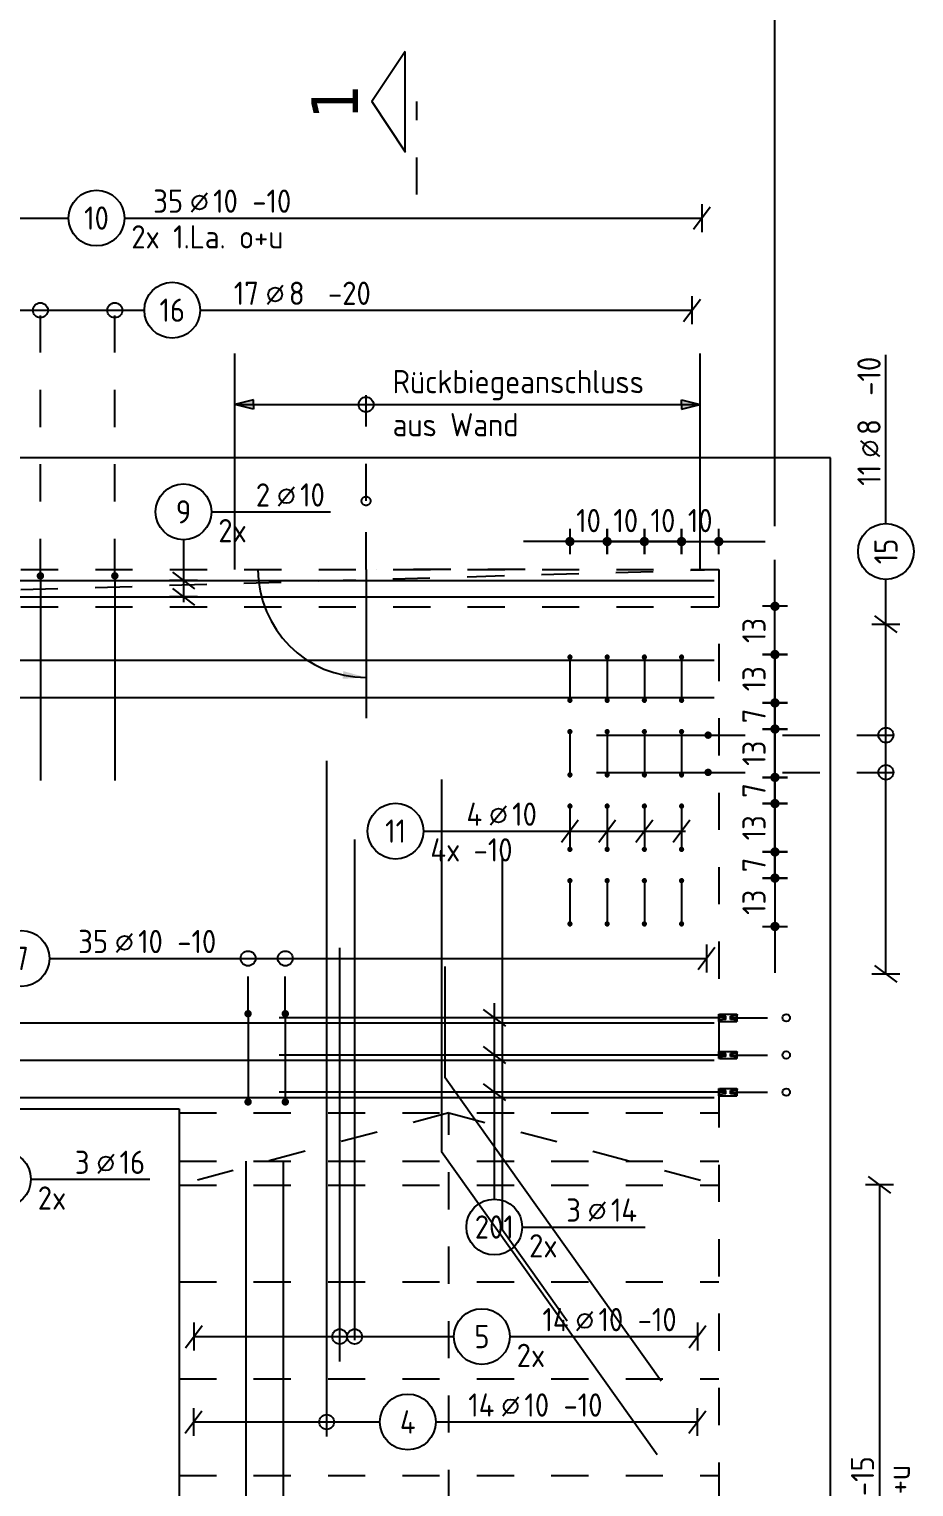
# Model space of a CAD drawing. Extents: x 0 to 29.1, y 0 to 18.4.
# Drawn here: x 4.567 to 6.944, y 8.947 to 12.865 of the extents above; entities that cross this region are included whole.
import ezdxf
from ezdxf.enums import TextEntityAlignment as Align

# ---------------------------------------------------------------- set-up
doc = ezdxf.new("R2010")
doc.units = 0
doc.header["$LTSCALE"] = 0.25
for name, pattern in [('AUSGEZOGEN', [1000.01, 1000, 0.01]), ('DOT', [0.175, 0.05, -0.125]), ('HIDDEN', [0.375, 0.25, -0.125]), ('STRICHPUNKT2', [0.55, 0.25, -0.125, 0.05, -0.125]), ('VERDECKT', [0.375, 0.25, -0.125])]:
    doc.linetypes.add(name, pattern=pattern)
for name, color, linetype in [('ACHSEN', 7, 'Continuous'), ('BETON', 7, 'Continuous'), ('EG', 7, 'Continuous'), ('LENTON', 7, 'Continuous'), ('MASSE', 7, 'Continuous'), ('RND', 7, 'Continuous'), ('SCHNITTE', 7, 'Continuous'), ('TEXT', 7, 'Continuous'), ('VERDECKT', 7, 'Continuous')]:
    doc.layers.add(name, color=color, linetype=linetype)
doc.layers.add('NOPLOT', color=7, linetype='Continuous', plot=False)
doc.styles.add('helv', font='tahoma.ttf')
doc.styles.add('txt', font='isocp.shx')
doc.dimstyles.new('DOT_I', dxfattribs={"dimscale": 0.25, "dimtxt": 0.25, "dimasz": 0.25, "dimexe": 0.1, "dimexo": 0.3, "dimgap": 0.1, "dimtad": 1, "dimdec": 3, "dimzin": 3, "dimtxsty": 'txt', "dimblk": 'DOT', "dimblk1": 'DOT', "dimblk2": 'DOT', "dimsah": 1, "dimcen": 0.1, "dimse1": 1, "dimse2": 1, "dimazin": 0, "dimtfac": 1, "dimtdec": 4, "dimtix": 1, "dimtmove": 2, "dimatfit": 3, "dimfxl": 0, "dimtvp": 1, "dimtolj": 1, "dimtzin": 0, "dimarcsym": 0})

# ---------------------------------------------------------------- blocks, each defined once
blk = doc.blocks.new('LEI_GRE')
at = {"layer": 'RND', "color": 7, "linetype": 'Continuous'}
for p, q in [((-0.09, -0.12), (0.09, 0.12)), ((0, 0.15), (0, -0.15))]:
    blk.add_line(p, q, dxfattribs=at)
blk = doc.blocks.new('RND_LEI')
at = {"layer": 'RND', "color": 7, "linetype": 'Continuous'}
blk.add_line((1.022, 0.066), (1.19, 0.27), dxfattribs=at)
for centre, radius in [((0, 0), 0.3), ((1.106, 0.168), 0.075)]:
    blk.add_circle(centre, radius, dxfattribs=at)
at = {"layer": 'RND', "color": 7, "linetype": 'Continuous', "style": 'txt'}
blk.add_attdef('ANZ', text='', height=0.25, dxfattribs=at).set_placement((0.931, 0.057), align=Align.RIGHT)
for tag, p in [('DUM', (1.253, 0.057)), ('ABSTD', (1.674, 0.057)), ('POSTXT', (0.374, -0.327))]:
    blk.add_attdef(tag, p, '', height=0.25, dxfattribs=at)
blk.add_attdef('POSL', text='', height=0.25, dxfattribs=at).set_placement((0, 0), align=Align.MIDDLE)
blk = doc.blocks.new('PFEIL')
at = {"color": 7, "linetype": 'Continuous'}
blk.add_solid([(-1, -0.167), (-1, 0.167), (0, 0)], dxfattribs=at)
blk = doc.blocks.new('Pfeillinie')
at = {"layer": 'TEXT', "linetype": 'Continuous'}
blk.add_hatch(color=7, dxfattribs=at).paths.add_polyline_path([(0, 0), (-0.8, 0.2), (-0.8, 0), (-0.8, -0.2)])
at = {"layer": 'TEXT', "color": 7, "linetype": 'Continuous'}
for p, q in [((-0.8, 0), (-0.8, 0.2)), ((-0.8, 0.2), (0, 0)), ((-0.8, 0), (-0.8, -0.2)), ((-0.8, -0.2), (0, 0))]:
    blk.add_line(p, q, dxfattribs=at)
blk = doc.blocks.new('DOT')
at = {"layer": 'MASSE', "color": 7, "linetype": 'Continuous'}
for p, q in [((0, 0), (-1, 0)), ((0, 0.54), (0, -0.54))]:
    blk.add_line(p, q, dxfattribs=at)
at = {"layer": 'MASSE', "color": 7, "linetype": 'Continuous', "const_width": 0.2}
blk.add_lwpolyline([(-0.1, 0, 1), (0.1, 0, 1)], format="xyb", close=True, dxfattribs=at)
blk = doc.blocks.new('*D29')
at = {"layer": 'Defpoints', "color": 0, "linetype": 'AUSGEZOGEN', "transparency": 16777216}
for p in [(6.571, 11.3139), (6.571, 11.3139), (6.571, 11.1843)]:
    blk.add_point(p, dxfattribs=at)
at = {"layer": 'MASSE', "color": 0, "linetype": 'AUSGEZOGEN', "lineweight": -2, "transparency": 16777216}
for p, q in [((6.571, 11.3764), (6.571, 11.4389)), ((6.571, 11.1843), (6.571, 11.3139)), ((6.571, 11.1218), (6.571, 11.0593))]:
    blk.add_line(p, q, dxfattribs=at)
at = {"layer": 'MASSE', "color": 0, "linetype": 'AUSGEZOGEN', "lineweight": -2, "transparency": 16777216, "xscale": 0.0625, "yscale": 0.0625, "zscale": 0.0625}
for p, rotation in [((6.571, 11.3139), 270), ((6.571, 11.1843), 90)]:
    blk.add_blockref('DOT', p, dxfattribs=dict(at, rotation=rotation))
at = {"layer": 'MASSE', "color": 0, "linetype": 'AUSGEZOGEN', "transparency": 16777216, "insert": (6.5147, 11.2491), "char_height": 0.0625, "attachment_point": 5, "rotation": 90, "style": 'txt'}
blk.add_mtext('\\A1;13', dxfattribs=at)
blk = doc.blocks.new('*D30')
at = {"layer": 'Defpoints', "color": 0, "linetype": 'AUSGEZOGEN', "transparency": 16777216}
for p in [(6.571, 11.1843), (6.571, 11.0543), (6.571, 11.0543)]:
    blk.add_point(p, dxfattribs=at)
at = {"layer": 'MASSE', "color": 0, "linetype": 'AUSGEZOGEN', "lineweight": -2, "transparency": 16777216}
for p, q in [((6.571, 11.2468), (6.571, 11.3093)), ((6.571, 11.1843), (6.571, 11.0543)), ((6.571, 10.9918), (6.571, 10.9293))]:
    blk.add_line(p, q, dxfattribs=at)
at = {"layer": 'MASSE', "color": 0, "linetype": 'AUSGEZOGEN', "lineweight": -2, "transparency": 16777216, "xscale": 0.0625, "yscale": 0.0625, "zscale": 0.0625}
for p, rotation in [((6.571, 11.1843), 270), ((6.571, 11.0543), 90)]:
    blk.add_blockref('DOT', p, dxfattribs=dict(at, rotation=rotation))
at = {"layer": 'MASSE', "color": 0, "linetype": 'AUSGEZOGEN', "transparency": 16777216, "insert": (6.5147, 11.1193), "char_height": 0.0625, "attachment_point": 5, "rotation": 90, "style": 'txt'}
blk.add_mtext('\\A1;13', dxfattribs=at)
blk = doc.blocks.new('*D31')
at = {"layer": 'Defpoints', "color": 0, "linetype": 'AUSGEZOGEN', "transparency": 16777216}
for p in [(6.571, 11.0543), (6.571, 10.984), (6.571, 10.984)]:
    blk.add_point(p, dxfattribs=at)
at = {"layer": 'MASSE', "color": 0, "linetype": 'AUSGEZOGEN', "lineweight": -2, "transparency": 16777216}
for p, q in [((6.571, 11.1168), (6.571, 11.1793)), ((6.571, 11.0543), (6.571, 10.984)), ((6.571, 10.9215), (6.571, 10.859))]:
    blk.add_line(p, q, dxfattribs=at)
at = {"layer": 'MASSE', "color": 0, "linetype": 'AUSGEZOGEN', "lineweight": -2, "transparency": 16777216, "xscale": 0.0625, "yscale": 0.0625, "zscale": 0.0625}
for p, rotation in [((6.571, 11.0543), 270), ((6.571, 10.984), 90)]:
    blk.add_blockref('DOT', p, dxfattribs=dict(at, rotation=rotation))
at = {"layer": 'MASSE', "color": 0, "linetype": 'AUSGEZOGEN', "transparency": 16777216, "insert": (6.5147, 11.0192), "char_height": 0.0625, "attachment_point": 5, "rotation": 90, "style": 'txt'}
blk.add_mtext('\\A1;7', dxfattribs=at)
blk = doc.blocks.new('*D32')
at = {"layer": 'Defpoints', "color": 0, "linetype": 'AUSGEZOGEN', "transparency": 16777216}
for p in [(6.571, 10.984), (6.571, 10.854), (6.571, 10.854)]:
    blk.add_point(p, dxfattribs=at)
at = {"layer": 'MASSE', "color": 0, "linetype": 'AUSGEZOGEN', "lineweight": -2, "transparency": 16777216}
for p, q in [((6.571, 11.0465), (6.571, 11.109)), ((6.571, 10.984), (6.571, 10.854)), ((6.571, 10.7915), (6.571, 10.729))]:
    blk.add_line(p, q, dxfattribs=at)
at = {"layer": 'MASSE', "color": 0, "linetype": 'AUSGEZOGEN', "lineweight": -2, "transparency": 16777216, "xscale": 0.0625, "yscale": 0.0625, "zscale": 0.0625}
for p, rotation in [((6.571, 10.984), 270), ((6.571, 10.854), 90)]:
    blk.add_blockref('DOT', p, dxfattribs=dict(at, rotation=rotation))
at = {"layer": 'MASSE', "color": 0, "linetype": 'AUSGEZOGEN', "transparency": 16777216, "insert": (6.5147, 10.919), "char_height": 0.0625, "attachment_point": 5, "rotation": 90, "style": 'txt'}
blk.add_mtext('\\A1;13', dxfattribs=at)
blk = doc.blocks.new('*D33')
at = {"layer": 'Defpoints', "color": 0, "linetype": 'AUSGEZOGEN', "transparency": 16777216}
for p in [(6.571, 10.854), (6.571, 10.7837), (6.571, 10.7837)]:
    blk.add_point(p, dxfattribs=at)
at = {"layer": 'MASSE', "color": 0, "linetype": 'AUSGEZOGEN', "lineweight": -2, "transparency": 16777216}
for p, q in [((6.571, 10.9165), (6.571, 10.979)), ((6.571, 10.854), (6.571, 10.7837)), ((6.571, 10.7212), (6.571, 10.6587))]:
    blk.add_line(p, q, dxfattribs=at)
at = {"layer": 'MASSE', "color": 0, "linetype": 'AUSGEZOGEN', "lineweight": -2, "transparency": 16777216, "xscale": 0.0625, "yscale": 0.0625, "zscale": 0.0625}
for p, rotation in [((6.571, 10.854), 270), ((6.571, 10.7837), 90)]:
    blk.add_blockref('DOT', p, dxfattribs=dict(at, rotation=rotation))
at = {"layer": 'MASSE', "color": 0, "linetype": 'AUSGEZOGEN', "transparency": 16777216, "insert": (6.5147, 10.8189), "char_height": 0.0625, "attachment_point": 5, "rotation": 90, "style": 'txt'}
blk.add_mtext('\\A1;7', dxfattribs=at)
blk = doc.blocks.new('*D34')
at = {"layer": 'Defpoints', "color": 0, "linetype": 'AUSGEZOGEN', "transparency": 16777216}
for p in [(6.571, 10.7837), (6.571, 10.6537), (6.571, 10.6537)]:
    blk.add_point(p, dxfattribs=at)
at = {"layer": 'MASSE', "color": 0, "linetype": 'AUSGEZOGEN', "lineweight": -2, "transparency": 16777216}
for p, q in [((6.571, 10.8462), (6.571, 10.9087)), ((6.571, 10.7837), (6.571, 10.6537)), ((6.571, 10.5912), (6.571, 10.5287))]:
    blk.add_line(p, q, dxfattribs=at)
at = {"layer": 'MASSE', "color": 0, "linetype": 'AUSGEZOGEN', "lineweight": -2, "transparency": 16777216, "xscale": 0.0625, "yscale": 0.0625, "zscale": 0.0625}
for p, rotation in [((6.571, 10.7837), 270), ((6.571, 10.6537), 90)]:
    blk.add_blockref('DOT', p, dxfattribs=dict(at, rotation=rotation))
at = {"layer": 'MASSE', "color": 0, "linetype": 'AUSGEZOGEN', "transparency": 16777216, "insert": (6.5147, 10.7187), "char_height": 0.0625, "attachment_point": 5, "rotation": 90, "style": 'txt'}
blk.add_mtext('\\A1;13', dxfattribs=at)
blk = doc.blocks.new('*D35')
at = {"layer": 'Defpoints', "color": 0, "linetype": 'AUSGEZOGEN', "transparency": 16777216}
for p in [(6.571, 10.6537), (6.571, 10.5834), (6.571, 10.5834)]:
    blk.add_point(p, dxfattribs=at)
at = {"layer": 'MASSE', "color": 0, "linetype": 'AUSGEZOGEN', "lineweight": -2, "transparency": 16777216}
for p, q in [((6.571, 10.7162), (6.571, 10.7787)), ((6.571, 10.6537), (6.571, 10.5834)), ((6.571, 10.5209), (6.571, 10.4584))]:
    blk.add_line(p, q, dxfattribs=at)
at = {"layer": 'MASSE', "color": 0, "linetype": 'AUSGEZOGEN', "lineweight": -2, "transparency": 16777216, "xscale": 0.0625, "yscale": 0.0625, "zscale": 0.0625}
for p, rotation in [((6.571, 10.6537), 270), ((6.571, 10.5834), 90)]:
    blk.add_blockref('DOT', p, dxfattribs=dict(at, rotation=rotation))
at = {"layer": 'MASSE', "color": 0, "linetype": 'AUSGEZOGEN', "transparency": 16777216, "insert": (6.5147, 10.6186), "char_height": 0.0625, "attachment_point": 5, "rotation": 90, "style": 'txt'}
blk.add_mtext('\\A1;7', dxfattribs=at)
blk = doc.blocks.new('*D36')
at = {"layer": 'Defpoints', "color": 0, "linetype": 'AUSGEZOGEN', "transparency": 16777216}
for p in [(6.571, 10.5834), (6.571, 10.4534), (6.571, 10.4534)]:
    blk.add_point(p, dxfattribs=at)
at = {"layer": 'MASSE', "color": 0, "linetype": 'AUSGEZOGEN', "lineweight": -2, "transparency": 16777216}
for p, q in [((6.571, 10.6459), (6.571, 10.7084)), ((6.571, 10.5834), (6.571, 10.4534)), ((6.571, 10.3909), (6.571, 10.3284))]:
    blk.add_line(p, q, dxfattribs=at)
at = {"layer": 'MASSE', "color": 0, "linetype": 'AUSGEZOGEN', "lineweight": -2, "transparency": 16777216, "xscale": 0.0625, "yscale": 0.0625, "zscale": 0.0625}
for p, rotation in [((6.571, 10.5834), 270), ((6.571, 10.4534), 90)]:
    blk.add_blockref('DOT', p, dxfattribs=dict(at, rotation=rotation))
at = {"layer": 'MASSE', "color": 0, "linetype": 'AUSGEZOGEN', "transparency": 16777216, "insert": (6.5147, 10.5184), "char_height": 0.0625, "attachment_point": 5, "rotation": 90, "style": 'txt'}
blk.add_mtext('\\A1;13', dxfattribs=at)
blk = doc.blocks.new('*D37')
at = {"layer": 'Defpoints', "color": 0, "linetype": 'AUSGEZOGEN', "transparency": 16777216}
for p in [(6.0201, 11.488), (6.0201, 11.488), (6.1201, 11.488)]:
    blk.add_point(p, dxfattribs=at)
at = {"layer": 'MASSE', "color": 0, "linetype": 'AUSGEZOGEN', "lineweight": -2, "transparency": 16777216}
for p, q in [((5.9576, 11.488), (5.8951, 11.488)), ((6.1201, 11.488), (6.0201, 11.488)), ((6.1826, 11.488), (6.2451, 11.488))]:
    blk.add_line(p, q, dxfattribs=at)
at = {"layer": 'MASSE', "color": 0, "linetype": 'AUSGEZOGEN', "lineweight": -2, "transparency": 16777216, "xscale": 0.0625, "yscale": 0.0625, "zscale": 0.0625}
blk.add_blockref('DOT', (6.0201, 11.488), dxfattribs=at)
at = {"layer": 'MASSE', "color": 0, "linetype": 'AUSGEZOGEN', "lineweight": -2, "transparency": 16777216, "xscale": 0.0625, "yscale": 0.0625, "zscale": 0.0625, "rotation": 180}
blk.add_blockref('DOT', (6.1201, 11.488), dxfattribs=at)
at = {"layer": 'MASSE', "color": 0, "linetype": 'AUSGEZOGEN', "transparency": 16777216, "insert": (6.0701, 11.5443), "char_height": 0.0625, "attachment_point": 5, "style": 'txt'}
blk.add_mtext('\\A1;10', dxfattribs=at)
blk = doc.blocks.new('*D38')
at = {"layer": 'Defpoints', "color": 0, "linetype": 'AUSGEZOGEN', "transparency": 16777216}
for p in [(6.1201, 11.488), (6.2201, 11.488), (6.2201, 11.488)]:
    blk.add_point(p, dxfattribs=at)
at = {"layer": 'MASSE', "color": 0, "linetype": 'AUSGEZOGEN', "lineweight": -2, "transparency": 16777216}
for p, q in [((6.0576, 11.488), (5.9951, 11.488)), ((6.1201, 11.488), (6.2201, 11.488)), ((6.2826, 11.488), (6.3451, 11.488))]:
    blk.add_line(p, q, dxfattribs=at)
at = {"layer": 'MASSE', "color": 0, "linetype": 'AUSGEZOGEN', "lineweight": -2, "transparency": 16777216, "xscale": 0.0625, "yscale": 0.0625, "zscale": 0.0625}
blk.add_blockref('DOT', (6.1201, 11.488), dxfattribs=at)
at = {"layer": 'MASSE', "color": 0, "linetype": 'AUSGEZOGEN', "lineweight": -2, "transparency": 16777216, "xscale": 0.0625, "yscale": 0.0625, "zscale": 0.0625, "rotation": 180}
blk.add_blockref('DOT', (6.2201, 11.488), dxfattribs=at)
at = {"layer": 'MASSE', "color": 0, "linetype": 'AUSGEZOGEN', "transparency": 16777216, "insert": (6.1701, 11.5443), "char_height": 0.0625, "attachment_point": 5, "style": 'txt'}
blk.add_mtext('\\A1;10', dxfattribs=at)
blk = doc.blocks.new('*D39')
at = {"layer": 'Defpoints', "color": 0, "linetype": 'AUSGEZOGEN', "transparency": 16777216}
for p in [(6.2201, 11.488), (6.3201, 11.488), (6.3201, 11.488)]:
    blk.add_point(p, dxfattribs=at)
at = {"layer": 'MASSE', "color": 0, "linetype": 'AUSGEZOGEN', "lineweight": -2, "transparency": 16777216}
for p, q in [((6.1576, 11.488), (6.0951, 11.488)), ((6.2201, 11.488), (6.3201, 11.488)), ((6.3826, 11.488), (6.4451, 11.488))]:
    blk.add_line(p, q, dxfattribs=at)
at = {"layer": 'MASSE', "color": 0, "linetype": 'AUSGEZOGEN', "lineweight": -2, "transparency": 16777216, "xscale": 0.0625, "yscale": 0.0625, "zscale": 0.0625}
blk.add_blockref('DOT', (6.2201, 11.488), dxfattribs=at)
at = {"layer": 'MASSE', "color": 0, "linetype": 'AUSGEZOGEN', "lineweight": -2, "transparency": 16777216, "xscale": 0.0625, "yscale": 0.0625, "zscale": 0.0625, "rotation": 180}
blk.add_blockref('DOT', (6.3201, 11.488), dxfattribs=at)
at = {"layer": 'MASSE', "color": 0, "linetype": 'AUSGEZOGEN', "transparency": 16777216, "insert": (6.2701, 11.5443), "char_height": 0.0625, "attachment_point": 5, "style": 'txt'}
blk.add_mtext('\\A1;10', dxfattribs=at)
blk = doc.blocks.new('*D40')
at = {"layer": 'Defpoints', "color": 0, "linetype": 'AUSGEZOGEN', "transparency": 16777216}
for p in [(6.3201, 11.488), (6.4201, 11.488), (6.4201, 11.488)]:
    blk.add_point(p, dxfattribs=at)
at = {"layer": 'MASSE', "color": 0, "linetype": 'AUSGEZOGEN', "lineweight": -2, "transparency": 16777216}
for p, q in [((6.2576, 11.488), (6.1951, 11.488)), ((6.3201, 11.488), (6.4201, 11.488)), ((6.4826, 11.488), (6.5451, 11.488))]:
    blk.add_line(p, q, dxfattribs=at)
at = {"layer": 'MASSE', "color": 0, "linetype": 'AUSGEZOGEN', "lineweight": -2, "transparency": 16777216, "xscale": 0.0625, "yscale": 0.0625, "zscale": 0.0625}
blk.add_blockref('DOT', (6.3201, 11.488), dxfattribs=at)
at = {"layer": 'MASSE', "color": 0, "linetype": 'AUSGEZOGEN', "lineweight": -2, "transparency": 16777216, "xscale": 0.0625, "yscale": 0.0625, "zscale": 0.0625, "rotation": 180}
blk.add_blockref('DOT', (6.4201, 11.488), dxfattribs=at)
at = {"layer": 'MASSE', "color": 0, "linetype": 'AUSGEZOGEN', "transparency": 16777216, "insert": (6.3701, 11.5443), "char_height": 0.0625, "attachment_point": 5, "style": 'txt'}
blk.add_mtext('\\A1;10', dxfattribs=at)
blk = doc.blocks.new('SCHN-1')
at = {"layer": 'SCHNITTE', "color": 5, "linetype": 'Continuous'}
blk.add_lwpolyline([(0.54, 0.125), (0, 0.485), (-0.54, 0.125)], close=True, dxfattribs=at)
at = {"layer": 'SCHNITTE', "color": 6, "linetype": 'Continuous', "style": 'helv'}
blk.add_attdef('SCHN-1', text='', height=0.5, dxfattribs=at).set_placement((0, 0.635), align=Align.CENTER)

msp = doc.modelspace()

# ---------------------------------------------------------------- linework, layer by layer
at = {"layer": 'ACHSEN', "color": 140, "linetype": 'AUSGEZOGEN'}
msp.add_line((6.5701, 12.9446), (6.5701, 11.5295), dxfattribs=at)
at = {"layer": 'BETON', "color": 6, "linetype": 'AUSGEZOGEN', "lineweight": -2}
for p, q in [((6.7201, 11.7129), (2.0414, 11.7129)), ((6.7201, 6.7129), (6.7201, 11.7129))]:
    msp.add_line(p, q, dxfattribs=at)
at = {"layer": 'BETON', "color": 6, "linetype": 'AUSGEZOGEN'}
for p, q in [((4.3951, 9.9629), (4.9701, 9.9629)), ((4.9701, 9.9629), (4.9701, 7.0829))]:
    msp.add_line(p, q, dxfattribs=at)
at = {"layer": 'EG', "color": 7, "linetype": 'DOT'}
for p, q in [((4.9701, 9.9529), (6.4201, 9.9529)), ((5.6951, 9.9529), (4.9701, 9.7579)), ((5.6951, 7.0929), (5.6951, 9.9529)), ((5.6951, 9.9529), (6.4201, 9.7579)), ((4.9701, 9.7579), (6.4201, 9.7579)), ((4.9701, 9.4979), (6.4201, 9.4979)), ((4.9701, 9.2379), (6.4201, 9.2379)), ((4.9701, 8.9779), (6.4201, 8.9779))]:
    msp.add_line(p, q, dxfattribs=at)
at = {"layer": 'LENTON', "color": 102}
for p, q in [((6.4201, 10.2177), (6.4212, 10.2177)), ((6.4201, 10.2128), (6.4201, 10.2177)), ((6.4201, 10.2152), (6.4211, 10.214)), ((6.4201, 10.203), (6.4201, 10.2128)), ((6.4201, 10.1981), (6.4201, 10.203)), ((6.4211, 10.2018), (6.4201, 10.2006)), ((6.4201, 10.1981), (6.4212, 10.1981)), ((6.4211, 10.2018), (6.4211, 10.214)), ((6.4211, 10.214), (6.4387, 10.2122)), ((6.4211, 10.2018), (6.4211, 10.214)), ((6.4387, 10.2036), (6.4211, 10.2018)), ((6.4212, 10.2177), (6.4218, 10.2166)), ((6.4218, 10.1992), (6.4212, 10.1981)), ((6.4225, 10.2166), (6.4231, 10.2177)), ((6.4231, 10.1981), (6.4225, 10.1992)), ((6.4231, 10.2177), (6.4686, 10.2177)), ((6.4231, 10.1981), (6.4686, 10.1981)), ((6.4387, 10.2036), (6.4387, 10.2122)), ((6.4514, 10.2122), (6.469, 10.214)), ((6.4514, 10.2036), (6.4514, 10.2122)), ((6.469, 10.2018), (6.4514, 10.2036)), ((6.4686, 10.2177), (6.4699, 10.2164)), ((6.4699, 10.1994), (6.4686, 10.1981)), ((6.469, 10.214), (6.4699, 10.2152)), ((6.4699, 10.2006), (6.469, 10.2018)), ((6.4699, 10.2164), (6.4699, 10.2153)), ((6.4699, 10.2079), (6.4699, 10.2153)), ((6.4699, 10.2006), (6.4699, 10.2079)), ((6.4699, 10.1994), (6.4699, 10.2006)), ((6.4201, 10.1177), (6.4212, 10.1177)), ((6.4201, 10.1128), (6.4201, 10.1177)), ((6.4201, 10.1152), (6.4211, 10.114)), ((6.4201, 10.103), (6.4201, 10.1128)), ((6.4211, 10.1018), (6.4211, 10.114)), ((6.4211, 10.114), (6.4387, 10.1122)), ((6.4211, 10.1018), (6.4211, 10.114)), ((6.4212, 10.1177), (6.4218, 10.1166)), ((6.4225, 10.1166), (6.4231, 10.1177)), ((6.4231, 10.1177), (6.4686, 10.1177)), ((6.4387, 10.1036), (6.4387, 10.1122)), ((6.4514, 10.1122), (6.469, 10.114)), ((6.4514, 10.1036), (6.4514, 10.1122)), ((6.4686, 10.1177), (6.4699, 10.1164)), ((6.469, 10.114), (6.4699, 10.1152)), ((6.4699, 10.1164), (6.4699, 10.1153)), ((6.4699, 10.1079), (6.4699, 10.1153)), ((6.4201, 10.0981), (6.4201, 10.103)), ((6.4211, 10.1018), (6.4201, 10.1006)), ((6.4201, 10.0981), (6.4212, 10.0981)), ((6.4387, 10.1036), (6.4211, 10.1018)), ((6.4218, 10.0992), (6.4212, 10.0981)), ((6.4231, 10.0981), (6.4225, 10.0992)), ((6.4231, 10.0981), (6.4686, 10.0981)), ((6.469, 10.1018), (6.4514, 10.1036)), ((6.4699, 10.0994), (6.4686, 10.0981)), ((6.4699, 10.1006), (6.469, 10.1018)), ((6.4699, 10.1006), (6.4699, 10.1079)), ((6.4699, 10.0994), (6.4699, 10.1006)), ((6.4201, 10.0177), (6.4212, 10.0177)), ((6.4201, 10.0128), (6.4201, 10.0177)), ((6.4201, 10.0152), (6.4211, 10.014)), ((6.4201, 10.003), (6.4201, 10.0128)), ((6.4201, 9.9981), (6.4201, 10.003)), ((6.4211, 10.0018), (6.4201, 10.0006)), ((6.4201, 9.9981), (6.4212, 9.9981)), ((6.4211, 10.0018), (6.4211, 10.014)), ((6.4211, 10.014), (6.4387, 10.0122)), ((6.4211, 10.0018), (6.4211, 10.014)), ((6.4387, 10.0036), (6.4211, 10.0018)), ((6.4212, 10.0177), (6.4218, 10.0166)), ((6.4218, 9.9992), (6.4212, 9.9981)), ((6.4225, 10.0166), (6.4231, 10.0177)), ((6.4231, 9.9981), (6.4225, 9.9992)), ((6.4231, 10.0177), (6.4686, 10.0177)), ((6.4231, 9.9981), (6.4686, 9.9981)), ((6.4387, 10.0036), (6.4387, 10.0122)), ((6.4514, 10.0122), (6.469, 10.014)), ((6.4514, 10.0036), (6.4514, 10.0122)), ((6.469, 10.0018), (6.4514, 10.0036)), ((6.4686, 10.0177), (6.4699, 10.0164)), ((6.4699, 9.9994), (6.4686, 9.9981)), ((6.469, 10.014), (6.4699, 10.0152)), ((6.4699, 10.0006), (6.469, 10.0018)), ((6.4699, 10.0164), (6.4699, 10.0153)), ((6.4699, 10.0079), (6.4699, 10.0153)), ((6.4699, 10.0006), (6.4699, 10.0079)), ((6.4699, 9.9994), (6.4699, 10.0006))]:
    msp.add_line(p, q, dxfattribs=at)
at = {"layer": 'LENTON', "color": 102, "linetype": 'AUSGEZOGEN'}
for p, q in [((6.469, 10.2018), (6.469, 10.214)), ((6.469, 10.1018), (6.469, 10.114)), ((6.469, 10.0018), (6.469, 10.014))]:
    msp.add_line(p, q, dxfattribs=at)
at = {"layer": 'LENTON', "color": 102}
for centre, start, end in [((6.4221, 10.2168), 207.5001, 332.4999), ((6.4221, 10.1991), 27.5, 152.5), ((6.4221, 10.1168), 207.5001, 332.4999), ((6.4221, 10.0991), 27.5, 152.5), ((6.4221, 10.0168), 207.5001, 332.4999), ((6.4221, 9.9991), 27.5, 152.5)]:
    msp.add_arc(centre, 0.00041, start, end, dxfattribs=at)
at = {"layer": 'NOPLOT', "color": 191, "linetype": 'AUSGEZOGEN'}
for p, q in [((5.1201, 11.4129), (5.1201, 11.9934)), ((6.3701, 11.4129), (6.3701, 11.9934))]:
    msp.add_line(p, q, dxfattribs=at)
at = {"layer": 'NOPLOT', "color": 191, "linetype": 'Continuous'}
for points in [[(5.6747, 10.8488), (5.6747, 9.8488), (6.2549, 9.0343)], [(6.0129, 9.3924), (5.8389, 9.6367), (5.8389, 10.6367)], [(6.265, 9.2315), (5.6849, 10.0461), (5.6849, 10.3461)]]:
    msp.add_lwpolyline(points, dxfattribs=at)
at = {"layer": 'RND', "color": 7, "linetype": 'AUSGEZOGEN'}
for p, q in [((2.9742, 12.3574), (4.6731, 12.3574)), ((4.8231, 12.3574), (6.3745, 12.3574)), ((3.0247, 12.1098), (4.8766, 12.1098)), ((5.0266, 12.1098), (6.3481, 12.1098)), ((6.8692, 11.5364), (6.8692, 11.9895)), ((5.0568, 11.5677), (5.3768, 11.5677)), ((6.8692, 11.266), (6.8692, 11.3864)), ((6.8692, 10.326), (6.8692, 11.266)), ((5.6266, 10.7097), (5.9466, 10.7097)), ((4.6215, 10.3674), (6.3874, 10.3674)), ((4.5717, 9.774), (4.8917, 9.774)), ((6.8517, 9.7592), (6.8517, 8.5788)), ((5.8919, 9.6456), (6.2219, 9.6456)), ((5.0095, 9.3511), (5.7086, 9.3511)), ((5.8586, 9.3511), (6.363, 9.3511)), ((5.0085, 9.1216), (5.5094, 9.1216)), ((5.6594, 9.1216), (6.3624, 9.1216))]:
    msp.add_line(p, q, dxfattribs=at)
at = {"layer": 'RND', "color": 102, "linetype": 'VERDECKT'}
for p, q in [((4.5973, 11.3957), (4.5973, 12.1348)), ((4.7973, 11.3957), (4.7973, 12.1348)), ((5.4723, 11.597), (5.4723, 11.8813)), ((6.3914, 10.9676), (6.8942, 10.9676)), ((6.3914, 10.8676), (6.8942, 10.8676)), ((5.1553, 10.2189), (5.1553, 10.3924)), ((5.2553, 10.2189), (5.2553, 10.3924)), ((5.4416, 9.4417), (5.4416, 9.3261))]:
    msp.add_line(p, q, dxfattribs=at)
at = {"layer": 'RND', "color": 102, "linetype": 'AUSGEZOGEN'}
for p, q in [((4.9818, 11.4927), (4.9818, 11.3253)), ((5.6266, 10.7097), (6.3305, 10.7097)), ((5.8169, 10.2474), (5.8169, 9.7206))]:
    msp.add_line(p, q, dxfattribs=at)
at = {"layer": 'RND', "color": 1, "linetype": 'HIDDEN'}
for p, q in [((6.4514, 10.2079), (6.6014, 10.2079)), ((6.4514, 10.1079), (6.6014, 10.1079)), ((6.4514, 10.0079), (6.6014, 10.0079))]:
    msp.add_line(p, q, dxfattribs=at)
at = {"layer": 'RND', "color": 102, "linetype": 'AUSGEZOGEN'}
msp.add_lwpolyline([(5.1201, 11.8563), (6.3701, 11.8563)], dxfattribs=at)
at = {"layer": 'RND', "color": 7, "linetype": 'AUSGEZOGEN'}
for points, const_width in [([(4.5923, 11.3957, 1), (4.6023, 11.3957, 1)], 0.01), ([(4.7923, 11.3957, 1), (4.8023, 11.3957, 1)], 0.01), ([(6.0166, 11.1773, 1), (6.0236, 11.1773, 1)], 0.007), ([(6.1166, 11.1773, 1), (6.1236, 11.1773, 1)], 0.007), ([(6.2166, 11.1773, 1), (6.2236, 11.1773, 1)], 0.007), ([(6.3166, 11.1773, 1), (6.3236, 11.1773, 1)], 0.007), ([(6.0166, 11.0613, 1), (6.0236, 11.0613, 1)], 0.007), ([(6.1166, 11.0613, 1), (6.1236, 11.0613, 1)], 0.007), ([(6.2166, 11.0613, 1), (6.2236, 11.0613, 1)], 0.007), ([(6.3166, 11.0613, 1), (6.3236, 11.0613, 1)], 0.007), ([(6.0166, 10.977, 1), (6.0236, 10.977, 1)], 0.007), ([(6.1166, 10.977, 1), (6.1236, 10.977, 1)], 0.007), ([(6.2166, 10.977, 1), (6.2236, 10.977, 1)], 0.007), ([(6.3166, 10.977, 1), (6.3236, 10.977, 1)], 0.007), ([(6.3864, 10.9676, 1), (6.3964, 10.9676, 1)], 0.01), ([(6.0166, 10.861, 1), (6.0236, 10.861, 1)], 0.007), ([(6.1166, 10.861, 1), (6.1236, 10.861, 1)], 0.007), ([(6.2166, 10.861, 1), (6.2236, 10.861, 1)], 0.007), ([(6.3166, 10.861, 1), (6.3236, 10.861, 1)], 0.007), ([(6.3864, 10.8676, 1), (6.3964, 10.8676, 1)], 0.01), ([(6.0166, 10.7767, 1), (6.0236, 10.7767, 1)], 0.007), ([(6.1166, 10.7767, 1), (6.1236, 10.7767, 1)], 0.007), ([(6.2166, 10.7767, 1), (6.2236, 10.7767, 1)], 0.007), ([(6.3166, 10.7767, 1), (6.3236, 10.7767, 1)], 0.007), ([(6.0166, 10.6607, 1), (6.0236, 10.6607, 1)], 0.007), ([(6.1166, 10.6607, 1), (6.1236, 10.6607, 1)], 0.007), ([(6.2166, 10.6607, 1), (6.2236, 10.6607, 1)], 0.007), ([(6.3166, 10.6607, 1), (6.3236, 10.6607, 1)], 0.007), ([(6.0166, 10.5764, 1), (6.0236, 10.5764, 1)], 0.007), ([(6.1166, 10.5764, 1), (6.1236, 10.5764, 1)], 0.007), ([(6.2166, 10.5764, 1), (6.2236, 10.5764, 1)], 0.007), ([(6.3166, 10.5764, 1), (6.3236, 10.5764, 1)], 0.007), ([(6.0166, 10.4604, 1), (6.0236, 10.4604, 1)], 0.007), ([(6.1166, 10.4604, 1), (6.1236, 10.4604, 1)], 0.007), ([(6.2166, 10.4604, 1), (6.2236, 10.4604, 1)], 0.007), ([(6.3166, 10.4604, 1), (6.3236, 10.4604, 1)], 0.007), ([(5.1503, 10.2189, 1), (5.1603, 10.2189, 1)], 0.01), ([(5.2503, 10.2189, 1), (5.2603, 10.2189, 1)], 0.01), ([(5.1503, 9.9818, 1), (5.1603, 9.9818, 1)], 0.01), ([(5.2503, 9.9818, 1), (5.2603, 9.9818, 1)], 0.01)]:
    msp.add_lwpolyline(points, format="xyb", close=True, dxfattribs=dict(at, const_width=const_width))
at = {"layer": 'RND', "color": 1, "linetype": 'AUSGEZOGEN'}
for points in [[(2.9578, 11.383), (6.4078, 11.383)], [(4.5973, 11.3957), (4.5973, 10.8457)], [(4.7973, 11.3957), (4.7973, 10.8457)], [(2.9578, 11.3396), (6.4078, 11.3396)], [(2.9578, 11.1688), (6.4078, 11.1688)], [(6.0201, 11.1843), (6.0201, 11.0543)], [(6.1201, 11.1843), (6.1201, 11.0543)], [(6.2201, 11.1843), (6.2201, 11.0543)], [(6.3201, 11.1843), (6.3201, 11.0543)], [(2.9578, 11.0688), (6.4078, 11.0688)], [(6.0201, 10.984), (6.0201, 10.854)], [(6.1201, 10.984), (6.1201, 10.854)], [(6.2201, 10.984), (6.2201, 10.854)], [(6.3201, 10.984), (6.3201, 10.854)], [(6.0914, 10.9676), (6.3914, 10.9676)], [(5.3664, 10.8988), (5.3664, 9.8988), (5.3664, 9.0827)], [(6.0914, 10.8676), (6.3914, 10.8676)], [(6.0201, 10.7837), (6.0201, 10.6537)], [(6.1201, 10.7837), (6.1201, 10.6537)], [(6.2201, 10.7837), (6.2201, 10.6537)], [(6.3201, 10.7837), (6.3201, 10.6537)], [(5.4416, 10.6867), (5.4416, 9.6867), (5.4416, 9.4417)], [(6.0201, 10.5834), (6.0201, 10.4534)], [(6.1201, 10.5834), (6.1201, 10.4534)], [(6.2201, 10.5834), (6.2201, 10.4534)], [(6.3201, 10.5834), (6.3201, 10.4534)], [(5.4014, 10.3961), (5.4014, 10.1018), (5.4014, 9.2842)], [(2.9578, 10.194), (6.4078, 10.194)], [(5.1553, 10.2189), (5.1553, 9.9818)], [(6.4387, 10.2079), (5.2387, 10.2079)], [(5.2553, 10.2189), (5.2553, 9.9818)], [(2.9578, 10.094), (6.4078, 10.094)], [(6.4387, 10.1079), (5.2387, 10.1079)], [(2.9578, 9.994), (6.4078, 9.994)], [(6.4387, 10.0079), (5.2387, 10.0079)], [(5.1503, 7.2229), (5.1503, 9.8229)], [(5.2503, 7.2229), (5.2503, 9.8229)]]:
    msp.add_lwpolyline(points, dxfattribs=at)
at = {"layer": 'RND', "color": 7, "linetype": 'AUSGEZOGEN'}
for centre, radius in [((4.5973, 12.1098), 0.02), ((4.7973, 12.1098), 0.02), ((5.4723, 11.8563), 0.02), ((6.8692, 10.9676), 0.02), ((6.8692, 10.8676), 0.02), ((5.1553, 10.3674), 0.02), ((5.2553, 10.3674), 0.02), ((6.6014, 10.2079), 0.01), ((6.6014, 10.1079), 0.01), ((6.6014, 10.0079), 0.01), ((5.4014, 9.3511), 0.02), ((5.4416, 9.3511), 0.02), ((5.3664, 9.1216), 0.02)]:
    msp.add_circle(centre, radius, dxfattribs=at)
at = {"layer": 'SCHNITTE', "color": 5, "linetype": 'STRICHPUNKT2'}
msp.add_line((5.609, 12.4205), (5.609, 12.6705), dxfattribs=at)
at = {"layer": 'TEXT', "color": 7, "linetype": 'VERDECKT'}
msp.add_line((5.4723, 11.4129), (5.4723, 11.597), dxfattribs=at)
at = {"layer": 'TEXT', "color": 1, "linetype": 'AUSGEZOGEN'}
msp.add_lwpolyline([(5.4723, 11.4129), (5.4723, 11.0129)], dxfattribs=at)
at = {"layer": 'TEXT', "color": 7, "linetype": 'VERDECKT'}
msp.add_lwpolyline([(5.8998, 11.4129), (5.4998, 11.4129)], dxfattribs=at)
msp.add_circle((5.4723, 11.597), 0.012, dxfattribs=at)
at = {"layer": 'TEXT', "color": 102, "linetype": 'AUSGEZOGEN'}
msp.add_arc((5.4723, 11.4129), 0.2904, 180, 270, dxfattribs=at)
at = {"layer": 'VERDECKT', "color": 7, "linetype": 'HIDDEN'}
for p, q in [((2.9451, 11.3129), (6.4201, 11.4129)), ((2.9451, 11.3129), (6.4201, 11.3129)), ((4.9701, 9.8229), (6.4201, 9.8229))]:
    msp.add_line(p, q, dxfattribs=at)
at = {"layer": 'VERDECKT', "color": 7, "linetype": 'VERDECKT', "lineweight": -2}
for p, q in [((2.9451, 11.4129), (6.4201, 11.4129)), ((6.4201, 11.4129), (6.4201, 7.2229))]:
    msp.add_line(p, q, dxfattribs=at)

# ---------------------------------------------------------------- block references
at = {"layer": 'RND', "color": 7, "linetype": 'AUSGEZOGEN', "xscale": 0.25, "yscale": 0.25, "zscale": 0.25}
for p, values in [((4.7481, 12.3574), {'POSL': '10', 'DUM': '10', 'ANZ': '35', 'ABSTD': '-10', 'POSTXT': '2x 1.La. o+u'}), ((4.9516, 12.1098), {'POSL': '16', 'DUM': '8', 'ANZ': '17', 'ABSTD': '-20'}), ((4.9818, 11.5677), {'POSL': '9', 'DUM': '10', 'ANZ': '2', 'POSTXT': '2x'}), ((5.5516, 10.7097), {'POSL': '11', 'DUM': '10', 'ANZ': '4', 'POSTXT': '4x -10'}), ((4.5465, 10.3674), {'POSL': '7', 'DUM': '10', 'ANZ': '35', 'ABSTD': '-10'}), ((4.4967, 9.774), {'POSL': '6', 'DUM': '16', 'ANZ': '3', 'POSTXT': '2x'}), ((5.8169, 9.6456), {'POSL': '201', 'DUM': '14', 'ANZ': '3', 'POSTXT': '2x'}), ((5.7836, 9.3511), {'POSL': '5', 'DUM': '10', 'ANZ': '14', 'ABSTD': '-10', 'POSTXT': '2x'}), ((5.5844, 9.1216), {'POSL': '4', 'DUM': '10', 'ANZ': '14', 'ABSTD': '-10'})]:
    msp.add_blockref('RND_LEI', p, dxfattribs=at).add_auto_attribs(values)
for p in [(6.3745, 12.3574), (6.3481, 12.1098), (6.3874, 10.3674), (5.0095, 9.3511), (6.363, 9.3511), (5.0085, 9.1216), (6.3624, 9.1216)]:
    msp.add_blockref('LEI_GRE', p, dxfattribs=at)
at = {"layer": 'RND', "color": 7, "linetype": 'AUSGEZOGEN', "xscale": 0.25, "yscale": 0.25, "zscale": 0.25, "rotation": 90}
for p, values in [((6.8692, 11.4614), {'POSL': '15', 'DUM': '8', 'ANZ': '11', 'ABSTD': '-10'}), ((6.8517, 8.5038), {'POSL': '3', 'DUM': '8', 'ANZ': '21', 'ABSTD': '-15', 'POSTXT': '2x 1.La. o+u'})]:
    msp.add_blockref('RND_LEI', p, dxfattribs=at).add_auto_attribs(values)
at = {"layer": 'RND', "color": 102, "linetype": 'AUSGEZOGEN'}
for name, p, xscale, yscale, zscale, rotation in [('Pfeillinie', (5.1201, 11.8563), 0.0625, 0.0625, 0.0625, 180), ('LEI_GRE', (4.9818, 11.383), 0.25, 0.25, 0.25, 270), ('LEI_GRE', (4.9818, 11.3396), 0.25, 0.25, 0.25, 270), ('LEI_GRE', (5.8169, 10.2079), 0.25, 0.25, 0.25, 270), ('LEI_GRE', (5.8169, 10.1079), 0.25, 0.25, 0.25, 270), ('LEI_GRE', (5.8169, 10.0079), 0.25, 0.25, 0.25, 270)]:
    msp.add_blockref(name, p, dxfattribs=dict(at, xscale=xscale, yscale=yscale, zscale=zscale, rotation=rotation))
for name, p, xscale, yscale, zscale in [('Pfeillinie', (6.3701, 11.8563), 0.0625, 0.0625, 0.0625), ('LEI_GRE', (6.0201, 10.7097), 0.25, 0.25, 0.25), ('LEI_GRE', (6.1201, 10.7097), 0.25, 0.25, 0.25), ('LEI_GRE', (6.2201, 10.7097), 0.25, 0.25, 0.25), ('LEI_GRE', (6.3201, 10.7097), 0.25, 0.25, 0.25)]:
    msp.add_blockref(name, p, dxfattribs=dict(at, xscale=xscale, yscale=yscale, zscale=zscale))
at = {"layer": 'RND', "color": 7, "linetype": 'AUSGEZOGEN', "xscale": 0.25, "yscale": 0.25, "zscale": 0.25}
for p, rotation in [((6.8692, 11.266), 90), ((6.8692, 10.326), 90), ((6.8517, 9.7592), 270)]:
    msp.add_blockref('LEI_GRE', p, dxfattribs=dict(at, rotation=rotation))
at = {"layer": 'SCHNITTE', "color": 5, "linetype": 'STRICHPUNKT2', "xscale": 0.25, "yscale": 0.25, "zscale": 0.25, "rotation": 90}
msp.add_blockref('SCHN-1', (5.609, 12.6705), dxfattribs=at).add_auto_attribs({'SCHN-1': '1'})
at = {"layer": 'TEXT', "color": 102, "linetype": 'AUSGEZOGEN', "xscale": 0.0625000000000013, "yscale": 0.0625000000000013, "zscale": 0.0625000000000013, "rotation": 353.7470285753658}
msp.add_blockref('PFEIL', (5.4723, 11.1226), dxfattribs=at)

# ---------------------------------------------------------------- texts
at = {"layer": 'TEXT', "color": 7, "linetype": 'AUSGEZOGEN', "style": 'txt'}
for s, p in [('Rückbiegeanschluss', (5.5438, 11.8866)), ('aus Wand ', (5.5438, 11.7709))]:
    msp.add_text(s, height=0.0625, dxfattribs=at).set_placement(p)

# ---------------------------------------------------------------- dimensions: what is measured, and where the dimension line sits
at = {"layer": 'MASSE', "color": 7, "linetype": 'AUSGEZOGEN'}
for base, p1, p2, picture, middle in [((6.0201, 11.488), (6.1201, 11.488), (6.0201, 11.488), '*D37', (6.0701, 11.5443)), ((6.2201, 11.488), (6.1201, 11.488), (6.2201, 11.488), '*D38', (6.1701, 11.5443)), ((6.3201, 11.488), (6.2201, 11.488), (6.3201, 11.488), '*D39', (6.2701, 11.5443)), ((6.4201, 11.488), (6.3201, 11.488), (6.4201, 11.488), '*D40', (6.3701, 11.5443))]:
    dim = msp.add_linear_dim(base=base, p1=p1, p2=p2, dimstyle='DOT_I', override={"dimdec": 0, "dimlfac": 100}, dxfattribs=at)
    dim.commit()
    dim.dimension.update_dxf_attribs({"geometry": picture, "text_midpoint": middle})
for base, p1, p2, picture, middle in [((6.571, 11.3139), (6.571, 11.1843), (6.571, 11.3139), '*D29', (6.5147, 11.2491)), ((6.571, 11.0543), (6.571, 11.1843), (6.571, 11.0543), '*D30', (6.5147, 11.1193)), ((6.571, 10.984), (6.571, 11.0543), (6.571, 10.984), '*D31', (6.5147, 11.0192)), ((6.571, 10.854), (6.571, 10.984), (6.571, 10.854), '*D32', (6.5147, 10.919)), ((6.571, 10.7837), (6.571, 10.854), (6.571, 10.7837), '*D33', (6.5147, 10.8189)), ((6.571, 10.6537), (6.571, 10.7837), (6.571, 10.6537), '*D34', (6.5147, 10.7187)), ((6.571, 10.5834), (6.571, 10.6537), (6.571, 10.5834), '*D35', (6.5147, 10.6186)), ((6.571, 10.4534), (6.571, 10.5834), (6.571, 10.4534), '*D36', (6.5147, 10.5184))]:
    dim = msp.add_linear_dim(base=base, p1=p1, p2=p2, angle=90, dimstyle='DOT_I', override={"dimdec": 0, "dimlfac": 100}, dxfattribs=at)
    dim.commit()
    dim.dimension.update_dxf_attribs({"geometry": picture, "text_midpoint": middle})

doc.saveas('drawing.dxf')
